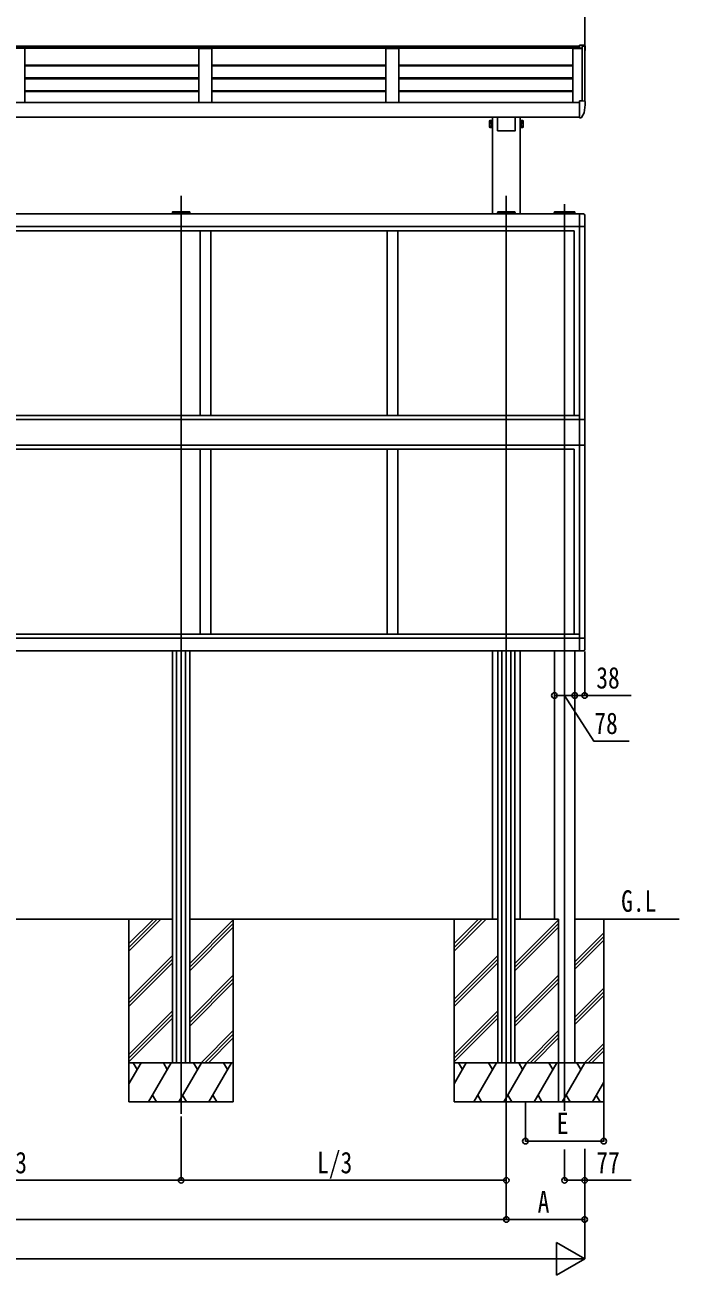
# Model space of a CAD drawing. Units: millimetres, scale not verified. Extents: x -10512 to 10512, y -7425 to 7425.
# Drawn here: x -204 to 2300, y -115 to 4670 of the extents above; entities that cross this region are included whole.
import ezdxf
from ezdxf.enums import TextEntityAlignment as Align

# ---------------------------------------------------------------- set-up
doc = ezdxf.new("R2010")
doc.units = ezdxf.units.MM
doc.header["$LTSCALE"] = 40
for name, color, linetype in [('0-2_USER1', 3, 'Continuous'), ('0-3_YKK_12', 2, 'Continuous'), ('0-4_YKK_13', 4, 'Continuous'), ('0-5_YKK_A1', 4, 'Continuous'), ('0-6_YKK_D', 6, 'Continuous')]:
    doc.layers.add(name, color=color, linetype=linetype)
doc.styles.add('ＭＳ ゴシック', font='')
doc.styles.get('ＭＳ ゴシック').set_extended_font_data('MS Gothic')

msp = doc.modelspace()

# ---------------------------------------------------------------- linework, layer by layer
at = {"layer": '0-3_YKK_12'}
for p, q in [((393.5, 4016.01), (393.5, 501.9)), ((1638.83, 4016.01), (1638.83, 501.9)), ((1861.83, 3984.85), (1861.83, 513.89))]:
    msp.add_line(p, q, dxfattribs=at)
at = {"layer": '0-4_YKK_13'}
for p, q in [((1927.88, 4593.43), (1918.83, 4593.43)), ((1918.83, 4593.43), (1918.83, 4581.01)), ((1937.99, 4592.9), (1927.88, 4593.43)), ((1940.83, 4589.9), (1940.83, 4589.43)), ((1927.88, 4379.68), (1918.83, 4379.68)), ((1918.83, 4379.68), (1918.83, 4317.32)), ((1937.99, 4379.15), (1927.88, 4379.68)), ((1940.83, 4376.15), (1940.83, 4375.68)), ((1605.33, 4316.97), (1605.33, 4264.96)), ((1918.83, 4334.47), (1918.83, 4333.92)), ((1918.83, 4316.68), (1918.83, 4317.32)), ((1918.83, 4316.68), (1918.83, 4314.68)), ((1920.33, 4314.68), (1918.83, 4314.68)), ((1923.68, 4314.68), (1920.33, 4314.68)), ((1936.32, 4333.58), (1926.27, 4316.18)), ((1574.73, 4303.15), (1575.49, 4304.46)), ((1574.73, 4303.15), (1574.73, 4296.35)), ((1574.73, 4296.35), (1575.49, 4297.66)), ((1574.73, 4296.35), (1574.73, 4279.35)), ((1574.73, 4279.35), (1575.49, 4278.03)), ((1581.73, 4304.46), (1575.49, 4304.46)), ((1581.73, 4299.56), (1575.49, 4299.56)), ((1581.73, 4297.66), (1575.49, 4297.66)), ((1581.73, 4292.76), (1575.49, 4292.76)), ((1581.73, 4282.94), (1575.49, 4282.94)), ((1581.73, 4278.03), (1575.49, 4278.03)), ((1581.73, 4304.46), (1581.73, 4297.66)), ((1584.23, 4303.4), (1581.73, 4303.4)), ((1581.73, 4297.66), (1581.73, 4278.03)), ((1584.23, 4296.6), (1581.73, 4296.6)), ((1584.23, 4288.6), (1581.73, 4288.6)), ((1584.23, 4287.1), (1581.73, 4287.1)), ((1581.73, 4279.1), (1584.23, 4279.1)), ((1584.23, 4303.4), (1584.23, 4298.85)), ((1584.23, 4296.6), (1584.23, 4279.1)), ((1693.43, 4303.4), (1695.93, 4303.4)), ((1693.43, 4303.4), (1693.43, 4298.85)), ((1693.43, 4296.6), (1695.93, 4296.6)), ((1693.43, 4296.6), (1693.43, 4279.1)), ((1693.43, 4288.6), (1695.93, 4288.6)), ((1693.43, 4287.1), (1695.93, 4287.1)), ((1695.93, 4279.1), (1693.43, 4279.1)), ((1695.93, 4304.46), (1702.17, 4304.46)), ((1695.93, 4304.46), (1695.93, 4297.66)), ((1695.93, 4299.56), (1702.17, 4299.56)), ((1695.93, 4297.66), (1702.17, 4297.66)), ((1695.93, 4297.66), (1695.93, 4278.03)), ((1695.93, 4292.76), (1702.17, 4292.76)), ((1695.93, 4282.94), (1702.17, 4282.94)), ((1695.93, 4278.03), (1702.17, 4278.03)), ((1702.93, 4303.15), (1702.17, 4304.46)), ((1702.93, 4296.35), (1702.17, 4297.66)), ((1702.93, 4279.35), (1702.17, 4278.03)), ((1702.93, 4303.15), (1702.93, 4296.35)), ((1702.93, 4296.35), (1702.93, 4279.35)), ((361.09, 3954.8), (361.59, 3954.8)), ((361.49, 3952.3), (425.5, 3952.3)), ((361.59, 3954.8), (425.4, 3954.8)), ((425.4, 3954.8), (425.9, 3954.8)), ((427, 3952.3), (425.5, 3952.3)), ((426.9, 3953.86), (427, 3952.3)), ((1606.42, 3954.8), (1606.92, 3954.8)), ((1606.83, 3952.3), (1670.83, 3952.3)), ((1606.92, 3954.8), (1670.74, 3954.8)), ((1670.74, 3954.8), (1671.24, 3954.8)), ((1672.33, 3952.3), (1670.83, 3952.3)), ((1672.24, 3953.86), (1672.33, 3952.3)), ((1822.43, 3953.86), (1822.33, 3952.3)), ((1822.33, 3952.3), (1823.83, 3952.3)), ((1823.92, 3954.8), (1823.42, 3954.8)), ((1899.83, 3952.3), (1823.83, 3952.3)), ((1899.74, 3954.8), (1823.92, 3954.8)), ((1900.24, 3954.8), (1899.74, 3954.8)), ((1918.83, 3947.8), (1934.12, 3947)), ((1939.33, 3941.51), (1939.33, 3898.6)), ((1918.83, 3898.6), (1939.33, 3898.6)), ((1918.83, 2323), (1939.33, 2323)), ((1939.33, 2280.09), (1939.33, 2323)), ((1918.83, 2273.8), (1934.12, 2274.6))]:
    msp.add_line(p, q, dxfattribs=at)
for points in [[(1672.33, 4316.97), (1672.33, 4264.96), (1605.33, 4264.96)], [(1585.83, 4298.85), (1585.83, 4305.65), (1584.23, 4305.65), (1584.23, 4298.85)], [(1691.83, 4298.85), (1691.83, 4305.65), (1693.43, 4305.65), (1693.43, 4298.85)], [(361.49, 3952.3), (360, 3952.3), (360.09, 3953.86)], [(1606.83, 3952.3), (1605.33, 3952.3), (1605.43, 3953.86)], [(1899.83, 3952.3), (1901.33, 3952.3), (1901.24, 3953.86)], [(1918.83, 3159.8), (1939.53, 3159.8), (1939.53, 3061.8), (1918.83, 3061.8)]]:
    msp.add_lwpolyline(points, dxfattribs=at)
for points in [[(1585.83, 4276.85), (1585.83, 4298.85), (1584.23, 4298.85), (1584.23, 4276.85)], [(1691.83, 4276.85), (1691.83, 4298.85), (1693.43, 4298.85), (1693.43, 4276.85)]]:
    msp.add_lwpolyline(points, close=True, dxfattribs=at)
for centre, radius, start, end in [((1937.83, 4589.9), 3, 0, 87), ((1738.83, 4589.43), 202, 351.93102, 0), ((1738.83, 4375.68), 202, 348.09787, 0), ((1937.83, 4376.15), 3, 0, 87), ((1923.68, 4317.68), 3, 270, 330), ((1935.02, 4334.33), 1.5, 330, 348.09787), ((1579.08, 4302.01), 4.34, 145.61575, 214.38425), ((1579.08, 4295.21), 4.34, 145.61575, 214.38425), ((1590.97, 4287.85), 16.24, 162.41205, 197.58795), ((1579.08, 4280.49), 4.34, 145.61575, 214.38425), ((1590.97, 4294.65), 16.24, 162.41205, 173.31212), ((1686.69, 4294.65), 16.24, 6.68788, 17.58795), ((1686.69, 4287.85), 16.24, 342.41205, 17.58795), ((1698.59, 4302.01), 4.34, 325.61575, 34.38425), ((1698.59, 4295.21), 4.34, 325.61575, 34.38425), ((1698.59, 4280.49), 4.34, 325.61575, 34.38425), ((361.09, 3953.8), 1, 90, 176.5), ((425.9, 3953.8), 1, 3.5, 90), ((1606.42, 3953.8), 1, 90, 176.5), ((1671.24, 3953.8), 1, 3.5, 90), ((1823.42, 3953.8), 1, 90, 176.5), ((1900.24, 3953.8), 1, 3.5, 90), ((1933.83, 3941.51), 5.5, 0, 87), ((1933.83, 2280.09), 5.5, 273, 0)]:
    msp.add_arc(centre, radius, start, end, dxfattribs=at)
at = {"layer": '0-5_YKK_A1'}
for p, q in [((1929.13, 4581.01), (-2387.47, 4581.01)), ((-2377.17, 4588.31), (1918.83, 4588.31)), ((-2337.17, 4589.43), (1918.83, 4589.43)), ((1918.83, 4588.47), (-2337.17, 4588.47)), ((-204.17, 4579.09), (-204.17, 4373.29)), ((461.83, 4579.1), (461.83, 4373.29)), ((462.82, 4580.09), (467.66, 4580.16)), ((467.66, 4580.16), (506.01, 4580.16)), ((506.01, 4580.16), (510.85, 4580.09)), ((511.83, 4579.09), (511.83, 4373.29)), ((1177.83, 4579.1), (1177.83, 4373.29)), ((1178.82, 4580.09), (1183.66, 4580.16)), ((1183.66, 4580.16), (1222.01, 4580.16)), ((1222.01, 4580.16), (1226.85, 4580.09)), ((1227.83, 4579.09), (1227.83, 4373.29)), ((1929.13, 4586.73), (1929.7, 4588.3)), ((1929.13, 4379.61), (1929.13, 4586.73)), ((1929.83, 4379.58), (1929.83, 4588.54)), ((1930.7, 4588.96), (1937.88, 4588.58)), ((1938.83, 4378.98), (1938.83, 4587.58)), ((461.83, 4517.06), (-204.17, 4517.06)), ((461.83, 4514.08), (-204.17, 4514.08)), ((1177.83, 4517.06), (511.83, 4517.06)), ((1177.83, 4514.08), (511.83, 4514.08)), ((1893.83, 4517.06), (1227.83, 4517.06)), ((1893.83, 4514.08), (1227.83, 4514.08)), ((461.83, 4467.62), (-204.17, 4467.62)), ((461.83, 4464.64), (-204.17, 4464.64)), ((1177.83, 4467.62), (511.83, 4467.62)), ((1177.83, 4464.64), (511.83, 4464.64)), ((1893.83, 4467.62), (1227.83, 4467.62)), ((1893.83, 4464.64), (1227.83, 4464.64)), ((461.8, 4415.15), (-204.2, 4415.15)), ((461.83, 4418.19), (-204.17, 4418.19)), ((1177.8, 4415.15), (511.8, 4415.15)), ((1177.83, 4418.19), (511.83, 4418.19)), ((1893.8, 4415.15), (1227.8, 4415.15)), ((1893.83, 4418.19), (1227.83, 4418.19)), ((-2377.17, 4373.29), (1918.83, 4373.29)), ((-2377.17, 4316.97), (1918.83, 4316.97)), ((1585.83, 4316.97), (1585.83, 3947.3)), ((1691.83, 4316.97), (1691.83, 3947.3)), ((1918.83, 3947.3), (-2377.17, 3947.3)), ((360.5, 3952.3), (360.5, 3947.3)), ((376, 3952.3), (376, 3947.3)), ((411, 3952.3), (411, 3947.3)), ((426.5, 3952.3), (426.5, 3947.3)), ((1605.83, 3952.3), (1605.83, 3947.3)), ((1621.33, 3952.3), (1621.33, 3947.3)), ((1656.33, 3952.3), (1656.33, 3947.3)), ((1671.83, 3952.3), (1671.83, 3947.3)), ((1822.83, 3947.3), (1822.83, 3952.3)), ((1900.83, 3952.3), (1822.83, 3952.3)), ((1900.83, 3947.3), (1900.83, 3952.3)), ((1918.83, 3948), (1918.83, 3110.8)), ((-2377.17, 3898.8), (1918.83, 3898.8)), ((-2357.17, 3882.8), (1898.83, 3882.8)), ((466.83, 3882.8), (466.83, 3175.3)), ((506.83, 3882.8), (506.83, 3175.3)), ((1182.83, 3882.8), (1182.83, 3175.3)), ((1222.83, 3882.8), (1222.83, 3175.3)), ((1898.83, 3882.8), (1898.83, 3175.8)), ((1898.83, 3882.8), (1898.83, 3175.3)), ((1938.83, 3898.6), (1938.83, 3159.8)), ((1918.83, 3175.3), (-2377.17, 3175.3)), ((1918.83, 3159.8), (-2377.17, 3159.8)), ((1918.83, 3175.8), (1918.83, 3159.8)), ((1918.83, 3111), (1918.83, 2273.8)), ((1918.83, 3061.8), (-2377.17, 3061.8)), ((1898.83, 3046.3), (-2357.17, 3046.3)), ((466.83, 3046.3), (466.83, 2338.8)), ((506.83, 3046.3), (506.83, 2338.8)), ((1182.83, 3046.3), (1182.83, 2338.8)), ((1222.83, 3046.3), (1222.83, 2338.8)), ((1898.83, 3046.3), (1898.83, 2338.8)), ((1898.83, 3046.3), (1898.83, 2338.8)), ((1938.83, 3061.8), (1938.83, 2323)), ((-2377.17, 2338.8), (1918.83, 2338.8)), ((-2377.17, 2322.8), (1918.83, 2322.8)), ((1918.83, 2338.8), (1918.83, 2322.8)), ((-2377.17, 2274.3), (1918.83, 2274.3)), ((360.5, 2274.3), (360.5, 697.3)), ((376, 2274.3), (376, 697.3)), ((411, 2274.3), (411, 697.3)), ((426.5, 2274.3), (426.5, 697.3)), ((1585.83, 2274.3), (1585.83, 1247.3)), ((1605.83, 2274.3), (1605.83, 697.3)), ((1621.33, 2274.3), (1621.33, 697.3)), ((1656.33, 2274.3), (1656.33, 697.3)), ((1671.83, 2274.3), (1671.83, 697.3)), ((1691.83, 2274.3), (1691.83, 1247.3)), ((1822.83, 1247.3), (1822.83, 2274.3)), ((1900.83, 697.3), (1900.83, 2274.3)), ((360.5, 1247.3), (-818.84, 1247.3)), ((193.5, 1247.3), (193.5, 547.3)), ((193.5, 1153.32), (287.48, 1247.3)), ((193.5, 1139.18), (301.62, 1247.3)), ((193.5, 1125.04), (315.76, 1247.3)), ((1605.83, 1247.3), (426.5, 1247.3)), ((426.5, 1077.95), (593.5, 1244.95)), ((593.5, 1247.3), (593.5, 547.3)), ((1438.83, 1247.3), (1438.83, 547.3)), ((1438.83, 1153.32), (1532.81, 1247.3)), ((1438.83, 1139.18), (1546.95, 1247.3)), ((1438.83, 1125.04), (1561.09, 1247.3)), ((1838.83, 1247.3), (1671.83, 1247.3)), ((1671.83, 1077.95), (1838.83, 1244.95)), ((1838.83, 1247.3), (1838.83, 547.3)), ((2300.01, 1247.3), (1900.83, 1247.3)), ((2011.83, 1247.3), (2011.83, 547.3)), ((426.5, 1063.81), (593.5, 1230.81)), ((426.5, 1049.67), (593.5, 1216.67)), ((1671.83, 1063.81), (1838.83, 1230.81)), ((1671.83, 1049.67), (1838.83, 1216.67)), ((1900.83, 1083.95), (2011.83, 1194.95)), ((1900.83, 1069.81), (2011.83, 1180.81)), ((1900.83, 1055.67), (2011.83, 1166.67)), ((193.5, 941.19), (360.5, 1108.19)), ((1438.83, 941.19), (1605.83, 1108.19)), ((193.5, 927.05), (360.5, 1094.05)), ((193.5, 912.91), (360.5, 1079.91)), ((1438.83, 927.05), (1605.83, 1094.05)), ((1438.83, 912.91), (1605.83, 1079.91)), ((426.5, 865.82), (593.5, 1032.82)), ((426.5, 851.68), (593.5, 1018.68)), ((1671.83, 865.82), (1838.83, 1032.82)), ((1671.83, 851.68), (1838.83, 1018.68)), ((426.5, 837.54), (593.5, 1004.54)), ((1671.83, 837.54), (1838.83, 1004.54)), ((1900.83, 871.82), (2011.83, 982.82)), ((1900.83, 857.68), (2011.83, 968.68)), ((1900.83, 843.54), (2011.83, 954.54)), ((193.5, 729.06), (360.5, 896.06)), ((193.5, 714.92), (360.5, 881.92)), ((193.5, 700.77), (360.5, 867.77)), ((1438.83, 729.06), (1605.83, 896.06)), ((1438.83, 714.92), (1605.83, 881.92)), ((1438.83, 700.77), (1605.83, 867.77)), ((470.11, 697.3), (593.5, 820.69)), ((1715.44, 697.3), (1838.83, 820.69)), ((484.25, 697.3), (593.5, 806.55)), ((498.39, 697.3), (593.5, 792.41)), ((1729.58, 697.3), (1838.83, 806.55)), ((1743.72, 697.3), (1838.83, 792.41)), ((1938.44, 697.3), (2011.83, 770.69)), ((1952.58, 697.3), (2011.83, 756.55)), ((1966.72, 697.3), (2011.83, 742.41)), ((593.5, 697.3), (193.5, 697.3)), ((193.5, 616.55), (240.12, 697.3)), ((225.12, 671.32), (210.11, 697.3)), ((268.98, 547.3), (355.59, 697.3)), ((340.59, 671.32), (325.58, 697.3)), ((384.45, 547.3), (471.06, 697.3)), ((456.06, 671.32), (441.05, 697.3)), ((499.92, 547.3), (586.53, 697.3)), ((571.53, 671.32), (556.52, 697.3)), ((1838.83, 697.3), (1438.83, 697.3)), ((1438.83, 616.55), (1485.45, 697.3)), ((1470.45, 671.32), (1455.45, 697.3)), ((1514.32, 547.3), (1600.92, 697.3)), ((1585.92, 671.32), (1570.92, 697.3)), ((1629.79, 547.3), (1716.39, 697.3)), ((1701.39, 671.32), (1686.39, 697.3)), ((1745.26, 547.3), (1831.86, 697.3)), ((1816.86, 671.32), (1801.86, 697.3)), ((2011.83, 697.3), (1838.83, 697.3)), ((1852.79, 547.3), (1939.39, 697.3)), ((1924.39, 671.32), (1909.39, 697.3)), ((1968.26, 547.3), (2011.83, 622.77)), ((193.5, 547.3), (593.5, 547.3)), ((283.98, 573.28), (298.98, 547.3)), ((399.45, 573.28), (414.45, 547.3)), ((514.92, 573.28), (529.92, 547.3)), ((1438.83, 547.3), (1838.83, 547.3)), ((1529.32, 573.28), (1544.32, 547.3)), ((1644.79, 573.28), (1659.79, 547.3)), ((1760.26, 573.28), (1775.26, 547.3)), ((1838.83, 547.3), (2011.83, 547.3)), ((1867.79, 573.28), (1882.79, 547.3)), ((1983.26, 573.28), (1998.26, 547.3))]:
    msp.add_line(p, q, dxfattribs=at)
msp.add_lwpolyline([(1893.83, 4373.29), (1893.83, 4580.16), (1929.13, 4580.16)], dxfattribs=at)
for centre, radius, start, end in [((462.83, 4579.09), 0.997, 90.66782, 179.85648), ((510.83, 4579.09), 0.997, 359.84961, 89.33225), ((1178.83, 4579.09), 0.997, 90.66782, 179.85648), ((1226.83, 4579.09), 0.997, 359.84961, 89.33225), ((1930.64, 4587.96), 1, 87, 160)]:
    msp.add_arc(centre, radius, start, end, dxfattribs=at)
at = {"layer": '0-6_YKK_D'}
for p, q in [((1938.83, 4559.8), (1938.83, 4889.3)), ((1938.83, 2271.22), (1938.83, 2102.33)), ((1822.83, 2142.28), (1822.83, 2102.33)), ((1900.83, 2142.28), (1900.83, 2102.33)), ((1900.83, 2141.28), (1900.83, 2102.33)), ((1822.83, 2103.33), (1900.83, 2103.33)), ((1711.83, 546.3), (1711.83, 396.3)), ((2011.83, 546.3), (2011.83, 396.3)), ((393.5, 491.93), (393.5, 246.3)), ((393.5, 491.93), (393.5, 246.3)), ((1638.83, 500.9), (1638.83, 96.3)), ((1638.83, 492.93), (1638.83, 96.3)), ((1638.83, 491.93), (1638.83, 246.3)), ((1711.83, 397.3), (2011.83, 397.3)), ((1861.83, 365.41), (1861.83, 246.3)), ((1938.83, 368.4), (1938.83, 96.3)), ((1938.83, 367.4), (1938.83, -53.7)), ((1938.83, 366.4), (1938.83, 246.3)), ((-851.84, 247.3), (393.5, 247.3)), ((393.5, 247.3), (1638.83, 247.3)), ((-2097.17, 97.3), (1638.83, 97.3)), ((1638.83, 97.3), (1938.83, 97.3)), ((1938.83, -52.7), (1830.58, 9.8)), ((1830.58, 9.8), (1830.58, -115.2)), ((-2272.17, -52.7), (1813.83, -52.7)), ((1938.83, -52.7), (1722.32, -52.7)), ((1938.83, -52.7), (1830.58, -115.2))]:
    msp.add_line(p, q, dxfattribs=at)
for points in [[(1861.83, 2103.33), (1973.75, 1929.11), (2109.75, 1929.11)], [(1900.83, 2103.33), (1938.83, 2103.33), (2117.33, 2103.33)], [(1861.83, 247.3), (1938.83, 247.3), (2117.33, 247.3)]]:
    msp.add_lwpolyline(points, dxfattribs=at)
for centre in [(1822.83, 2103.33), (1900.83, 2103.33), (1900.83, 2103.33), (1938.83, 2103.33), (1711.83, 397.3), (2011.83, 397.3), (393.5, 247.3), (393.5, 247.3), (1638.83, 247.3), (1861.83, 247.3), (1938.83, 247.3), (1638.83, 97.3), (1638.83, 97.3), (1938.83, 97.3)]:
    msp.add_circle(centre, 10.62, dxfattribs=at)

# ---------------------------------------------------------------- texts
at = {"layer": '0-2_USER1', "style": 'ＭＳ ゴシック', "width": 0.8}
msp.add_text('G.L', height=82.48, dxfattribs=at).set_placement((2078.5, 1250.5), align=Align.BOTTOM_LEFT)
at = {"layer": '0-6_YKK_D', "style": 'ＭＳ ゴシック', "width": 0.8}
for s, p in [('38', (1983.33, 2105.33)), ('78', (1975.75, 1931.11)), ('E', (1831.83, 399.3)), ('L/3', (-331.17, 249.3)), ('L/3', (914.16, 249.3)), ('77', (1983.33, 249.3)), ('A', (1758.83, 99.3))]:
    msp.add_text(s, height=82.48, dxfattribs=at).set_placement(p, align=Align.BOTTOM_LEFT)

doc.saveas('drawing.dxf')
